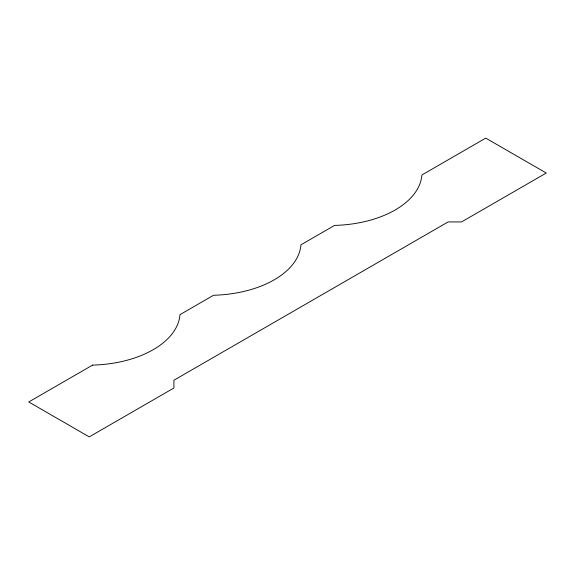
<?xml version="1.0" encoding="UTF-8"?>
<svg xmlns="http://www.w3.org/2000/svg" width="575" height="575" viewBox="0 0 575 575"><rect width="100%" height="100%" fill="white"/><g stroke="black" fill="none" stroke-linecap="round" stroke-linejoin="round"><path stroke-width="0.86" d="M92.597 365.103L28.75 401.968L89.24 436.885L173.923 387.996L173.923 380.233L448.126 221.928L461.567 221.928L546.25 173.032L485.76 138.115L421.913 174.972A91.641 52.907 0 0 1 334.542 225.414L300.941 244.821A91.641 52.907 0 0 1 213.569 295.262L179.968 314.662A91.554 52.857 0 0 1 92.597 365.103"/></g></svg>
